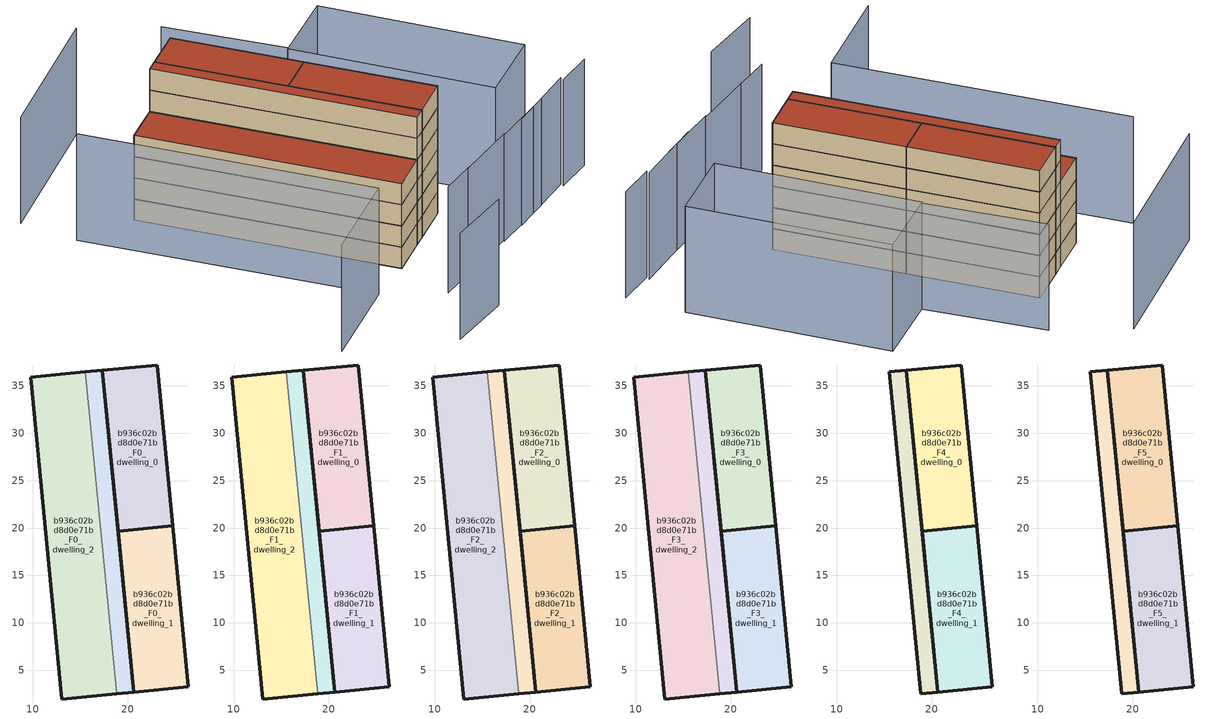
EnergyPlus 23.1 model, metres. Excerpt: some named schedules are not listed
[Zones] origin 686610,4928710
b936c02bd8d0e71b_F0_dwelling_0
 floor ground (EU_floor_Construction): 24.78,20.23 23.15,37.18 17.36,36.62 19,19.67 z0
 wall outside (EU_wall_Construction): 19,19.67 17.36,36.62 23.15,37.18 24.78,20.23 19,19.67 z0:3
b936c02bd8d0e71b_F0_dwelling_1
 floor ground (EU_floor_Construction): 26.42,3.27 24.78,20.23 19,19.67 20.63,2.71 z0
 wall outside (EU_wall_Construction): 20.63,2.71 19,19.67 24.78,20.23 26.42,3.27 20.63,2.71 z0:3
b936c02bd8d0e71b_F0_dwelling_2
 floor ground (EU_floor_Construction): 18.84,2.54 15.57,36.45 9.79,35.89 13.06,1.98 z0
 wall outside (EU_wall_Construction): 18.84,2.54 13.06,1.98 9.79,35.89 15.57,36.45 z0:3
 wall to b936c02bd8d0e71b_F0_circulation (EU_wall_Construction): 15.57,36.45 18.84,2.54 z0:3
b936c02bd8d0e71b_F0_circulation
 floor ground (EU_floor_Construction): 20.63,2.71 17.36,36.63 15.57,36.45 18.84,2.54 z0
 wall outside (EU_wall_Construction): 15.57,36.45 17.36,36.63 20.63,2.71 18.84,2.54 z0:3
b936c02bd8d0e71b_F1_dwelling_0
 floor to b936c02bd8d0e71b_F0_dwelling_0 (EU_floor_Construction): 24.78,20.23 23.15,37.18 17.36,36.62 19,19.67 z3
 wall outside (EU_wall_Construction): 19,19.67 17.36,36.62 23.15,37.18 24.78,20.23 19,19.67 z3:6
b936c02bd8d0e71b_F1_dwelling_1
 floor to b936c02bd8d0e71b_F0_dwelling_1 (EU_floor_Construction): 26.42,3.27 24.78,20.23 19,19.67 20.63,2.71 z3
 wall outside (EU_wall_Construction): 20.63,2.71 19,19.67 24.78,20.23 26.42,3.27 20.63,2.71 z3:6
b936c02bd8d0e71b_F1_dwelling_2
 floor to b936c02bd8d0e71b_F0_dwelling_2 (EU_floor_Construction): 18.84,2.54 15.57,36.45 9.79,35.89 13.06,1.98 z3
 wall outside (EU_wall_Construction): 18.84,2.54 13.06,1.98 9.79,35.89 15.57,36.45 z3:6
 wall to b936c02bd8d0e71b_F1_circulation (EU_wall_Construction): 15.57,36.45 18.84,2.54 z3:6
b936c02bd8d0e71b_F1_circulation
 floor to b936c02bd8d0e71b_F0_circulation (EU_floor_Construction): 20.63,2.71 17.36,36.63 15.57,36.45 18.84,2.54 z3
 wall outside (EU_wall_Construction): 15.57,36.45 17.36,36.63 20.63,2.71 18.84,2.54 z3:6
b936c02bd8d0e71b_F2_dwelling_0
 floor to b936c02bd8d0e71b_F1_dwelling_0 (EU_floor_Construction): 24.78,20.23 23.15,37.18 17.36,36.62 19,19.67 z6
 wall outside (EU_wall_Construction): 19,19.67 17.36,36.62 23.15,37.18 24.78,20.23 19,19.67 z6:9
b936c02bd8d0e71b_F2_dwelling_1
 floor to b936c02bd8d0e71b_F1_dwelling_1 (EU_floor_Construction): 26.42,3.27 24.78,20.23 19,19.67 20.63,2.71 z6
 wall outside (EU_wall_Construction): 20.63,2.71 19,19.67 24.78,20.23 26.42,3.27 20.63,2.71 z6:9
b936c02bd8d0e71b_F2_dwelling_2
 floor to b936c02bd8d0e71b_F1_dwelling_2 (EU_floor_Construction): 18.84,2.54 15.57,36.45 9.79,35.89 13.06,1.98 z6
 wall outside (EU_wall_Construction): 18.84,2.54 13.06,1.98 9.79,35.89 15.57,36.45 z6:9
 wall to b936c02bd8d0e71b_F2_circulation (EU_wall_Construction): 15.57,36.45 18.84,2.54 z6:9
b936c02bd8d0e71b_F2_circulation
 floor to b936c02bd8d0e71b_F1_circulation (EU_floor_Construction): 20.63,2.71 17.36,36.63 15.57,36.45 18.84,2.54 z6
 wall outside (EU_wall_Construction): 15.57,36.45 17.36,36.63 20.63,2.71 18.84,2.54 z6:9
b936c02bd8d0e71b_F3_dwelling_0
 floor to b936c02bd8d0e71b_F2_dwelling_0 (EU_floor_Construction): 24.78,20.23 23.15,37.18 17.36,36.62 19,19.67 z9
 wall outside (EU_wall_Construction): 19,19.67 17.36,36.62 23.15,37.18 24.78,20.23 19,19.67 z9:12
b936c02bd8d0e71b_F3_dwelling_1
 floor to b936c02bd8d0e71b_F2_dwelling_1 (EU_floor_Construction): 26.42,3.27 24.78,20.23 19,19.67 20.63,2.71 z9
 wall outside (EU_wall_Construction): 20.63,2.71 19,19.67 24.78,20.23 26.42,3.27 20.63,2.71 z9:12
b936c02bd8d0e71b_F3_dwelling_2
 floor to b936c02bd8d0e71b_F2_dwelling_2 (EU_floor_Construction): 18.84,2.54 15.57,36.45 9.79,35.89 13.06,1.98 z9
 wall outside (EU_wall_Construction): 18.84,2.54 13.06,1.98 9.79,35.89 15.57,36.45 z9:12
 wall to b936c02bd8d0e71b_F3_circulation (EU_wall_Construction): 15.57,36.45 18.84,2.54 z9:12
 roof outside (EU_roof_Construction): 15.57,36.45 18.84,2.54 13.06,1.98 9.79,35.89 z12
b936c02bd8d0e71b_F3_circulation
 floor to b936c02bd8d0e71b_F2_circulation (EU_floor_Construction): 20.63,2.71 17.36,36.63 15.57,36.45 18.84,2.54 z9
 wall outside (EU_wall_Construction): 15.57,36.45 17.36,36.63 20.63,2.71 18.84,2.54 z9:12
b936c02bd8d0e71b_F4_dwelling_0
 floor to b936c02bd8d0e71b_F3_dwelling_0 (EU_floor_Construction): 24.78,20.23 23.15,37.18 17.36,36.62 19,19.67 z12
 wall outside (EU_wall_Construction): 19,19.67 17.36,36.62 23.15,37.18 24.78,20.23 19,19.67 z12:15
b936c02bd8d0e71b_F4_dwelling_1
 floor to b936c02bd8d0e71b_F3_dwelling_1 (EU_floor_Construction): 26.42,3.27 24.78,20.23 19,19.67 20.63,2.71 z12
 wall outside (EU_wall_Construction): 20.63,2.71 19,19.67 24.78,20.23 26.42,3.27 20.63,2.71 z12:15
b936c02bd8d0e71b_F4_circulation
 floor to b936c02bd8d0e71b_F3_circulation (EU_floor_Construction): 20.63,2.71 17.36,36.63 15.57,36.45 18.84,2.54 z12
 wall outside (EU_wall_Construction): 15.57,36.45 17.36,36.63 20.63,2.71 18.84,2.54 15.57,36.45 z12:15
b936c02bd8d0e71b_F5_dwelling_0
 floor to b936c02bd8d0e71b_F4_dwelling_0 (EU_floor_Construction): 24.78,20.23 23.15,37.18 17.36,36.62 19,19.67 z15
 wall outside (EU_wall_Construction): 19,19.67 17.36,36.62 23.15,37.18 24.78,20.23 19,19.67 z15:18
 roof outside (EU_roof_Construction): 23.15,37.18 24.78,20.23 19,19.67 17.36,36.62 z18
b936c02bd8d0e71b_F5_dwelling_1
 floor to b936c02bd8d0e71b_F4_dwelling_1 (EU_floor_Construction): 26.42,3.27 24.78,20.23 19,19.67 20.63,2.71 z15
 wall outside (EU_wall_Construction): 20.63,2.71 19,19.67 24.78,20.23 26.42,3.27 20.63,2.71 z15:18
 roof outside (EU_roof_Construction): 24.78,20.23 26.42,3.27 20.63,2.71 19,19.67 z18
b936c02bd8d0e71b_F5_circulation
 floor to b936c02bd8d0e71b_F4_circulation (EU_floor_Construction): 20.63,2.71 17.36,36.63 15.57,36.45 18.84,2.54 z15
 wall outside (EU_wall_Construction): 15.57,36.45 17.36,36.63 20.63,2.71 18.84,2.54 15.57,36.45 z15:18
 roof outside (EU_roof_Construction): 17.36,36.63 20.63,2.71 18.84,2.54 15.57,36.45 z18
shading: 38.41,-7.83 43.74,-8.21 / 1.17,-11.17 10.2,-12.16 / 28.08,-7.05 38.63,-7.44 / 23.84,-6.67 33.28,-7.31 / 15.2,-5.87 24.13,-6.53 / 10.35,-5.43 15.39,-5.85 / 2.8,40.28 6.5,2.02 / 6.5,2.02 -7.14,0.7 / 31.3,25.36 29.37,41.19 / 24.89,50.35 3.55,48 / 41.49,26.09 43.76,-0.35 / 43.76,-0.35 33.35,-1.24 / 33.35,-1.24 31.08,25.2 / 31.08,25.2 41.49,26.09 z0:15
[Building]
EU S2 Campaign: North Axis=0; Terrain=City; Solar Distribution=FullExterior
[Site:Location]
Bologna: Latitude=44.5; Longitude=11.25; Time Zone=1; Elevation=37
[SizingPeriod:WeatherFileDays]
AnnualSizingPeriod: Begin Month=1; Begin Day of Month=1; End Month=12; End Day of Month=31; Day of Week for Start Day=Monday; Use Weather File Daylight Saving Period=No; Use Weather File Rain and Snow Indicators=No
[MATERIAL]
EU_InternalMass_Material: Roughness=MediumRough; Thickness=0.1; Conductivity=1; Density=1800; Specific Heat=900; Thermal Absorptance=0.9; Solar Absorptance=0.7; Visible Absorptance=0.7
[MATERIAL:NOMASS] Roughness=MediumRough; Thermal Absorptance=0.9; Solar Absorptance=0.7; Visible Absorptance=0.7
Name | Thermal Resistance
EU_wall_NoMass | 0.905828
EU_roof_NoMass | 0.37593
EU_floor_NoMass | 0.67114
[CONSTRUCTION]
EU_wall_Construction: EU_wall_NoMass
EU_roof_Construction: EU_roof_NoMass
EU_floor_Construction: EU_floor_NoMass
EU_InternalMass_Construction: EU_InternalMass_Material
[ZONE] Type=1; Multiplier=1; Ceiling Height=autocalculate; Floor Area=autocalculate; Part of Total Floor Area=Yes
Name | Volume
b936c02bd8d0e71b_F0_dwelling_0; b936c02bd8d0e71b_F1_dwelling_0; b936c02bd8d0e71b_F2_dwelling_0; b936c02bd8d0e71b_F3_dwelling_0; b936c02bd8d0e71b_F4_dwelling_0; b936c02bd8d0e71b_F5_dwelling_0 | 297.005
b936c02bd8d0e71b_F0_dwelling_1; b936c02bd8d0e71b_F1_dwelling_1; b936c02bd8d0e71b_F2_dwelling_1; b936c02bd8d0e71b_F3_dwelling_1; b936c02bd8d0e71b_F4_dwelling_1; b936c02bd8d0e71b_F5_dwelling_1 | 297.003
b936c02bd8d0e71b_F0_dwelling_2; b936c02bd8d0e71b_F1_dwelling_2; b936c02bd8d0e71b_F2_dwelling_2; b936c02bd8d0e71b_F3_dwelling_2 | 594.048
b936c02bd8d0e71b_F0_circulation; b936c02bd8d0e71b_F1_circulation; b936c02bd8d0e71b_F2_circulation; b936c02bd8d0e71b_F3_circulation; b936c02bd8d0e71b_F4_circulation; b936c02bd8d0e71b_F5_circulation | 183.951
[INTERNALMASS] Construction=EU_InternalMass_Construction
Name | Zone or ZoneList | Surface Area
b936c02bd8d0e71b_F0_dwelling_0_EU_InternalMass | b936c02bd8d0e71b_F0_dwelling_0 | 98.9959
b936c02bd8d0e71b_F0_dwelling_1_EU_InternalMass | b936c02bd8d0e71b_F0_dwelling_1 | 98.9959
b936c02bd8d0e71b_F0_dwelling_2_EU_InternalMass | b936c02bd8d0e71b_F0_dwelling_2 | 198.012
b936c02bd8d0e71b_F1_dwelling_0_EU_InternalMass | b936c02bd8d0e71b_F1_dwelling_0 | 98.9959
b936c02bd8d0e71b_F1_dwelling_1_EU_InternalMass | b936c02bd8d0e71b_F1_dwelling_1 | 98.9959
b936c02bd8d0e71b_F1_dwelling_2_EU_InternalMass | b936c02bd8d0e71b_F1_dwelling_2 | 198.012
b936c02bd8d0e71b_F2_dwelling_0_EU_InternalMass | b936c02bd8d0e71b_F2_dwelling_0 | 98.9959
b936c02bd8d0e71b_F2_dwelling_1_EU_InternalMass | b936c02bd8d0e71b_F2_dwelling_1 | 98.9959
b936c02bd8d0e71b_F2_dwelling_2_EU_InternalMass | b936c02bd8d0e71b_F2_dwelling_2 | 198.012
b936c02bd8d0e71b_F3_dwelling_0_EU_InternalMass | b936c02bd8d0e71b_F3_dwelling_0 | 98.9959
b936c02bd8d0e71b_F3_dwelling_1_EU_InternalMass | b936c02bd8d0e71b_F3_dwelling_1 | 98.9959
b936c02bd8d0e71b_F3_dwelling_2_EU_InternalMass | b936c02bd8d0e71b_F3_dwelling_2 | 198.012
b936c02bd8d0e71b_F4_dwelling_0_EU_InternalMass | b936c02bd8d0e71b_F4_dwelling_0 | 208.083
b936c02bd8d0e71b_F4_dwelling_1_EU_InternalMass | b936c02bd8d0e71b_F4_dwelling_1 | 208.083
b936c02bd8d0e71b_F5_dwelling_0_EU_InternalMass | b936c02bd8d0e71b_F5_dwelling_0 | 208.083
b936c02bd8d0e71b_F5_dwelling_1_EU_InternalMass | b936c02bd8d0e71b_F5_dwelling_1 | 208.083
[OTHEREQUIPMENT] Fuel Type=Electricity; Design Level Calculation Method=Watts/Area; Power per Zone Floor Area=1; Fraction Latent=0; Fraction Radiant=0; Fraction Lost=0; Carbon Dioxide Generation Rate=0; EndUse Subcategory=EU_Step8_InternalGains
Name | Zone or ZoneList or Space or SpaceList | Schedule
EU_Step8_InternalGain_b936c02bd8d0e71b_F0_dwelling_0_f000 | b936c02bd8d0e71b_F0_dwelling_0 | EU_Step8_GainSchedule_b936c02bd8d0e71b_F0_dwelling_0_f000
EU_Step8_InternalGain_b936c02bd8d0e71b_F0_dwelling_1_f000 | b936c02bd8d0e71b_F0_dwelling_1 | EU_Step8_GainSchedule_b936c02bd8d0e71b_F0_dwelling_1_f000
EU_Step8_InternalGain_b936c02bd8d0e71b_F0_dwelling_2_f000 | b936c02bd8d0e71b_F0_dwelling_2 | EU_Step8_GainSchedule_b936c02bd8d0e71b_F0_dwelling_2_f000
EU_Step8_InternalGain_b936c02bd8d0e71b_F1_dwelling_0_f000 | b936c02bd8d0e71b_F1_dwelling_0 | EU_Step8_GainSchedule_b936c02bd8d0e71b_F1_dwelling_0_f000
EU_Step8_InternalGain_b936c02bd8d0e71b_F1_dwelling_1_f000 | b936c02bd8d0e71b_F1_dwelling_1 | EU_Step8_GainSchedule_b936c02bd8d0e71b_F1_dwelling_1_f000
EU_Step8_InternalGain_b936c02bd8d0e71b_F1_dwelling_2_f000 | b936c02bd8d0e71b_F1_dwelling_2 | EU_Step8_GainSchedule_b936c02bd8d0e71b_F1_dwelling_2_f000
EU_Step8_InternalGain_b936c02bd8d0e71b_F2_dwelling_0_f000 | b936c02bd8d0e71b_F2_dwelling_0 | EU_Step8_GainSchedule_b936c02bd8d0e71b_F2_dwelling_0_f000
EU_Step8_InternalGain_b936c02bd8d0e71b_F2_dwelling_1_f000 | b936c02bd8d0e71b_F2_dwelling_1 | EU_Step8_GainSchedule_b936c02bd8d0e71b_F2_dwelling_1_f000
EU_Step8_InternalGain_b936c02bd8d0e71b_F2_dwelling_2_f000 | b936c02bd8d0e71b_F2_dwelling_2 | EU_Step8_GainSchedule_b936c02bd8d0e71b_F2_dwelling_2_f000
EU_Step8_InternalGain_b936c02bd8d0e71b_F3_dwelling_0_f000 | b936c02bd8d0e71b_F3_dwelling_0 | EU_Step8_GainSchedule_b936c02bd8d0e71b_F3_dwelling_0_f000
EU_Step8_InternalGain_b936c02bd8d0e71b_F3_dwelling_1_f000 | b936c02bd8d0e71b_F3_dwelling_1 | EU_Step8_GainSchedule_b936c02bd8d0e71b_F3_dwelling_1_f000
EU_Step8_InternalGain_b936c02bd8d0e71b_F3_dwelling_2_f000 | b936c02bd8d0e71b_F3_dwelling_2 | EU_Step8_GainSchedule_b936c02bd8d0e71b_F3_dwelling_2_f000
EU_Step8_InternalGain_b936c02bd8d0e71b_F4_dwelling_0_f000 | b936c02bd8d0e71b_F4_dwelling_0 | EU_Step8_GainSchedule_b936c02bd8d0e71b_F4_dwelling_0_f000
EU_Step8_InternalGain_b936c02bd8d0e71b_F4_dwelling_1_f000 | b936c02bd8d0e71b_F4_dwelling_1 | EU_Step8_GainSchedule_b936c02bd8d0e71b_F4_dwelling_1_f000
EU_Step8_InternalGain_b936c02bd8d0e71b_F5_dwelling_0_f000 | b936c02bd8d0e71b_F5_dwelling_0 | EU_Step8_GainSchedule_b936c02bd8d0e71b_F5_dwelling_0_f000
EU_Step8_InternalGain_b936c02bd8d0e71b_F5_dwelling_1_f000 | b936c02bd8d0e71b_F5_dwelling_1 | EU_Step8_GainSchedule_b936c02bd8d0e71b_F5_dwelling_1_f000
[ZONEINFILTRATION:DESIGNFLOWRATE] Schedule=EU_AlwaysOn; Design Flow Rate Calculation Method=Flow/Area; Flow Rate per Floor Area=0.0005; Constant Term Coefficient=1; Temperature Term Coefficient=0; Velocity Term Coefficient=0; Velocity Squared Term Coefficient=0
Name | Zone or ZoneList or Space or SpaceList
EU_Circulation_Infiltration_b936c02bd8d0e71b_F0_circulation | b936c02bd8d0e71b_F0_circulation
EU_Circulation_Infiltration_b936c02bd8d0e71b_F1_circulation | b936c02bd8d0e71b_F1_circulation
EU_Circulation_Infiltration_b936c02bd8d0e71b_F2_circulation | b936c02bd8d0e71b_F2_circulation
EU_Circulation_Infiltration_b936c02bd8d0e71b_F3_circulation | b936c02bd8d0e71b_F3_circulation
EU_Circulation_Infiltration_b936c02bd8d0e71b_F4_circulation | b936c02bd8d0e71b_F4_circulation
EU_Circulation_Infiltration_b936c02bd8d0e71b_F5_circulation | b936c02bd8d0e71b_F5_circulation
[ZONEVENTILATION:DESIGNFLOWRATE] Schedule=EU_AlwaysOn; Design Flow Rate Calculation Method=AirChanges/Hour; Air Changes per Hour=0.73129; Ventilation Type=Natural; Fan Pressure Rise=0; Fan Total Efficiency=1; Constant Term Coefficient=1; Temperature Term Coefficient=0; Velocity Term Coefficient=0; Velocity Squared Term Coefficient=0; Minimum Indoor Temperature=-100; Maximum Indoor Temperature=100; Delta Temperature=-100; Minimum Outdoor Temperature=-100; Maximum Outdoor Temperature=100; Maximum Wind Speed=40
Name | Zone or ZoneList or Space or SpaceList
EU_ConstantAir_b936c02bd8d0e71b_F0_dwelling_0 | b936c02bd8d0e71b_F0_dwelling_0
EU_ConstantAir_b936c02bd8d0e71b_F0_dwelling_1 | b936c02bd8d0e71b_F0_dwelling_1
EU_ConstantAir_b936c02bd8d0e71b_F0_dwelling_2 | b936c02bd8d0e71b_F0_dwelling_2
EU_ConstantAir_b936c02bd8d0e71b_F1_dwelling_0 | b936c02bd8d0e71b_F1_dwelling_0
EU_ConstantAir_b936c02bd8d0e71b_F1_dwelling_1 | b936c02bd8d0e71b_F1_dwelling_1
EU_ConstantAir_b936c02bd8d0e71b_F1_dwelling_2 | b936c02bd8d0e71b_F1_dwelling_2
EU_ConstantAir_b936c02bd8d0e71b_F2_dwelling_0 | b936c02bd8d0e71b_F2_dwelling_0
EU_ConstantAir_b936c02bd8d0e71b_F2_dwelling_1 | b936c02bd8d0e71b_F2_dwelling_1
EU_ConstantAir_b936c02bd8d0e71b_F2_dwelling_2 | b936c02bd8d0e71b_F2_dwelling_2
EU_ConstantAir_b936c02bd8d0e71b_F3_dwelling_0 | b936c02bd8d0e71b_F3_dwelling_0
EU_ConstantAir_b936c02bd8d0e71b_F3_dwelling_1 | b936c02bd8d0e71b_F3_dwelling_1
EU_ConstantAir_b936c02bd8d0e71b_F3_dwelling_2 | b936c02bd8d0e71b_F3_dwelling_2
EU_ConstantAir_b936c02bd8d0e71b_F4_dwelling_0 | b936c02bd8d0e71b_F4_dwelling_0
EU_ConstantAir_b936c02bd8d0e71b_F4_dwelling_1 | b936c02bd8d0e71b_F4_dwelling_1
EU_ConstantAir_b936c02bd8d0e71b_F5_dwelling_0 | b936c02bd8d0e71b_F5_dwelling_0
EU_ConstantAir_b936c02bd8d0e71b_F5_dwelling_1 | b936c02bd8d0e71b_F5_dwelling_1
[HVACTEMPLATE:THERMOSTAT] Constant Heating Setpoint=20; Constant Cooling Setpoint=50
EU_HeatOnly_b936c02bd8d0e71b_F0_dwelling_0; EU_HeatOnly_b936c02bd8d0e71b_F0_dwelling_1; EU_HeatOnly_b936c02bd8d0e71b_F0_dwelling_2; EU_HeatOnly_b936c02bd8d0e71b_F1_dwelling_0; EU_HeatOnly_b936c02bd8d0e71b_F1_dwelling_1; EU_HeatOnly_b936c02bd8d0e71b_F1_dwelling_2; EU_HeatOnly_b936c02bd8d0e71b_F2_dwelling_0; EU_HeatOnly_b936c02bd8d0e71b_F2_dwelling_1; EU_HeatOnly_b936c02bd8d0e71b_F2_dwelling_2; EU_HeatOnly_b936c02bd8d0e71b_F3_dwelling_0; EU_HeatOnly_b936c02bd8d0e71b_F3_dwelling_1; EU_HeatOnly_b936c02bd8d0e71b_F3_dwelling_2; EU_HeatOnly_b936c02bd8d0e71b_F4_dwelling_0; EU_HeatOnly_b936c02bd8d0e71b_F4_dwelling_1; EU_HeatOnly_b936c02bd8d0e71b_F5_dwelling_0; EU_HeatOnly_b936c02bd8d0e71b_F5_dwelling_1
[HVACTEMPLATE:ZONE:IDEALLOADSAIRSYSTEM] System Availability Schedule=EU_AlwaysOn; Maximum Heating Supply Air Temperature=50; Minimum Cooling Supply Air Temperature=13; Maximum Heating Supply Air Humidity Ratio=0.0156; Minimum Cooling Supply Air Humidity Ratio=0.0077; Heating Limit=NoLimit; Cooling Limit=NoLimit; Heating Availability Schedule=EU_AlwaysOn; Cooling Availability Schedule=EU_CoolingOff; Dehumidification Control Type=ConstantSensibleHeatRatio; Cooling Sensible Heat Ratio=0.7; Dehumidification Setpoint=60; Humidification Control Type=None; Humidification Setpoint=30; Outdoor Air Method=None; Outdoor Air Flow Rate per Person=0.00944; Outdoor Air Flow Rate per Zone Floor Area=0; Outdoor Air Flow Rate per Zone=0; Demand Controlled Ventilation Type=None; Outdoor Air Economizer Type=NoEconomizer; Heat Recovery Type=None; Sensible Heat Recovery Effectiveness=0.7; Latent Heat Recovery Effectiveness=0.65
Name | Template Thermostat
b936c02bd8d0e71b_F0_dwelling_0 | EU_HeatOnly_b936c02bd8d0e71b_F0_dwelling_0
b936c02bd8d0e71b_F0_dwelling_1 | EU_HeatOnly_b936c02bd8d0e71b_F0_dwelling_1
b936c02bd8d0e71b_F0_dwelling_2 | EU_HeatOnly_b936c02bd8d0e71b_F0_dwelling_2
b936c02bd8d0e71b_F1_dwelling_0 | EU_HeatOnly_b936c02bd8d0e71b_F1_dwelling_0
b936c02bd8d0e71b_F1_dwelling_1 | EU_HeatOnly_b936c02bd8d0e71b_F1_dwelling_1
b936c02bd8d0e71b_F1_dwelling_2 | EU_HeatOnly_b936c02bd8d0e71b_F1_dwelling_2
b936c02bd8d0e71b_F2_dwelling_0 | EU_HeatOnly_b936c02bd8d0e71b_F2_dwelling_0
b936c02bd8d0e71b_F2_dwelling_1 | EU_HeatOnly_b936c02bd8d0e71b_F2_dwelling_1
b936c02bd8d0e71b_F2_dwelling_2 | EU_HeatOnly_b936c02bd8d0e71b_F2_dwelling_2
b936c02bd8d0e71b_F3_dwelling_0 | EU_HeatOnly_b936c02bd8d0e71b_F3_dwelling_0
b936c02bd8d0e71b_F3_dwelling_1 | EU_HeatOnly_b936c02bd8d0e71b_F3_dwelling_1
b936c02bd8d0e71b_F3_dwelling_2 | EU_HeatOnly_b936c02bd8d0e71b_F3_dwelling_2
b936c02bd8d0e71b_F4_dwelling_0 | EU_HeatOnly_b936c02bd8d0e71b_F4_dwelling_0
